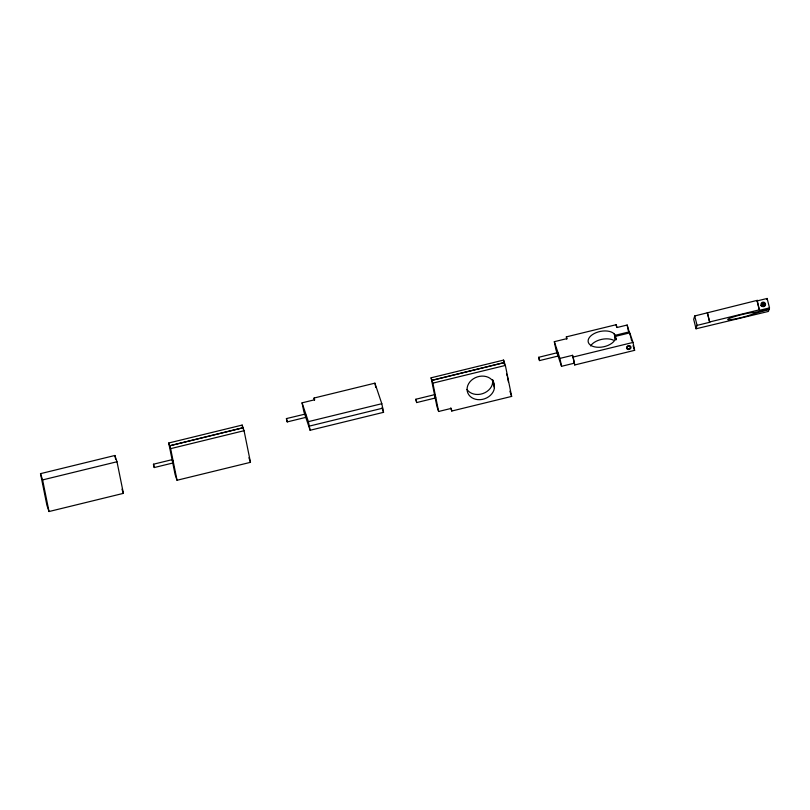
<?xml version="1.0" encoding="UTF-8"?>
<svg xmlns="http://www.w3.org/2000/svg" width="810" height="810" viewBox="0 0 810 810"><rect width="100%" height="100%" fill="white"/><g stroke="black" fill="none" stroke-linecap="round" stroke-linejoin="round"><path stroke-width="1.21" d="M494.424 387.625L493.968 389.995A13.973 11.532 -18.6 0 1 473.556 398.581A13.973 11.532 -18.6 0 1 471.42 380.285A13.973 11.532 -18.6 0 1 492.946 381.176L494.201 383.91L494.424 387.625L492.662 382.401L492.217 384.78A13.973 11.532 -18.6 0 1 480.401 394.217A13.973 11.532 -18.6 0 1 466.935 389.418M493.715 385.53L493.503 381.824L492.541 379.738L493.239 381.824M630.443 336.018L627.163 325.033L617.078 327.493L616.147 324.709L566.342 336.869L566.929 338.61L554.323 341.688L559.943 358.395L572.548 355.317L574.736 364.966L634.625 350.335L633.025 342.427L629.805 332.859L615.468 336.363L615.144 339.491A13.973 7.857 -11.5 0 1 594.793 346.913A13.973 7.857 -11.5 0 1 592.312 334.702A13.973 7.857 -11.5 0 1 613.939 333.599L615.215 335.289L616.106 339.522M769.5 307.881L759.415 310.341L757.228 300.358L694.717 315.961L693.694 319.363L696.053 328.779L768.437 311.425L769.024 309.471L753.239 313.865A13.973 1.367 -14.1 0 1 731.987 319.484A13.973 1.367 -14.1 0 1 734.224 316.7A13.973 1.367 -14.1 0 1 754.312 312.518L769.085 309.258L769.5 307.881L767.141 298.465L757.056 300.925L759.122 309.167M696.053 328.779L697.076 325.377L694.717 315.961M697.076 325.377L709.681 322.289L707.434 312.528M757.056 300.925L757.228 300.358M766.817 299.568L767.141 298.465M172.378 459.594L153.475 464.211L153.556 464.96L154.264 467.542L173.178 462.925L172.378 459.594L172.874 462.004M154.264 467.542L153.475 464.211M305.39 414.042L286.436 418.578L286.608 419.722L287.236 421.909L306.15 417.292L305.329 413.991L306.15 417.292M287.236 421.909L286.436 418.578M415.874 399.239L416.664 402.57L435.577 397.953L435.203 395.958L434.778 394.622L415.874 399.239L416.684 402.54M434.757 394.652L435.577 397.953M538.69 357.291L557.614 352.644L558.039 353.97L558.414 355.975L539.5 360.592L538.69 357.291L539.521 360.561M557.614 352.644L558.414 355.975M314.077 398.024L374.908 383.16L381.814 403.704L383.555 412.32L310.119 430.262L303.821 411.541L302.059 402.843L314.665 399.765L314.077 398.024L314.513 400.201M451.767 411.034L451.231 408.402L438.625 411.48L436.873 406.266L431.102 377.804L503.587 360.096L505.369 365.432L511.647 396.414L451.767 411.034L450.714 407.906M40.5 473.658L114.878 455.483L116.994 461.751L123.403 493.361L49.015 511.535L46.909 505.268L40.5 473.658L42.606 479.915L49.015 511.535M168.713 443.009L242.149 425.078L244.063 430.707L250.472 462.328L177.036 480.259L175.102 474.518L168.713 443.009L170.626 448.649L177.036 480.259M615.215 335.289L629.451 331.817M431.102 377.804L432.874 383.13L505.369 365.432M42.606 479.915L116.994 461.751M170.626 448.649L244.063 430.707M709.783 321.934L759.588 309.774M302.059 402.843L308.377 421.635L381.814 403.704M572.548 355.317L573.136 357.058L633.025 342.427M382.725 408.179L309.288 426.121M554.323 341.688L555.923 349.596L561.543 366.302L574.158 363.224M614.901 337.183L615.863 338.448M633.055 345.657L634.625 350.335M506.564 374.058L507.262 376.144M509.895 391.19L511.647 396.414M382.026 407.774L383.555 412.32M248.923 457.731L250.472 462.328M121.996 489.189L123.403 493.361M707.322 312.883L709.681 322.289M630.909 337.416L631.628 340.969M627.163 325.033L628.307 330.672M616.147 324.709L616.602 326.967M615.549 337.851L615.975 339.957M614.263 334.024L615.377 339.552M573.136 357.058L574.736 364.966M566.342 336.869L566.797 339.127M559.943 358.395L561.543 366.302M507.495 377.298L508.437 381.935M503.587 360.096L504.539 364.794M432.874 383.13L438.625 411.48M374.908 383.16L375.789 387.514M308.377 421.635L310.119 430.262M242.149 425.078L242.889 428.713M114.878 455.483L115.617 459.138M590.622 345.931A13.973 7.857 -11.5 0 1 613.403 340.129M761.37 305.886A1.62 1.61 16.7 0 1 762.979 303.892A1.62 1.61 16.7 0 1 764.508 305.957M761.846 306.312A1.62 1.61 16.7 0 1 763.071 306.504M761.157 305.836A1.62 1.61 16.7 0 1 764.286 305.897M504.407 362.536L431.943 380.346L504.407 362.536M243.071 427.751L169.654 445.794L243.071 427.751M628.104 348.604A1.62 1.337 -18.6 0 0 630.241 346.882A1.62 1.337 -18.6 0 0 627.649 346.315A1.62 1.337 -18.6 0 0 628.104 348.604M627.679 349.383A2.278 1.873 -18.6 0 0 631.02 347.368A2.278 1.873 -18.6 0 0 627.639 346.083A2.278 1.873 -18.6 0 0 627.679 349.383M761.835 305.248A1.62 1.61 16.7 0 0 764.65 305.309A1.62 1.61 16.7 0 0 763.283 302.859A1.62 1.61 16.7 0 0 761.835 305.248M761.289 305.492A2.278 2.258 16.7 0 0 765.227 305.572A2.278 2.258 16.7 0 0 763.324 302.14A2.278 2.258 16.7 0 0 761.289 305.492"/></g></svg>
